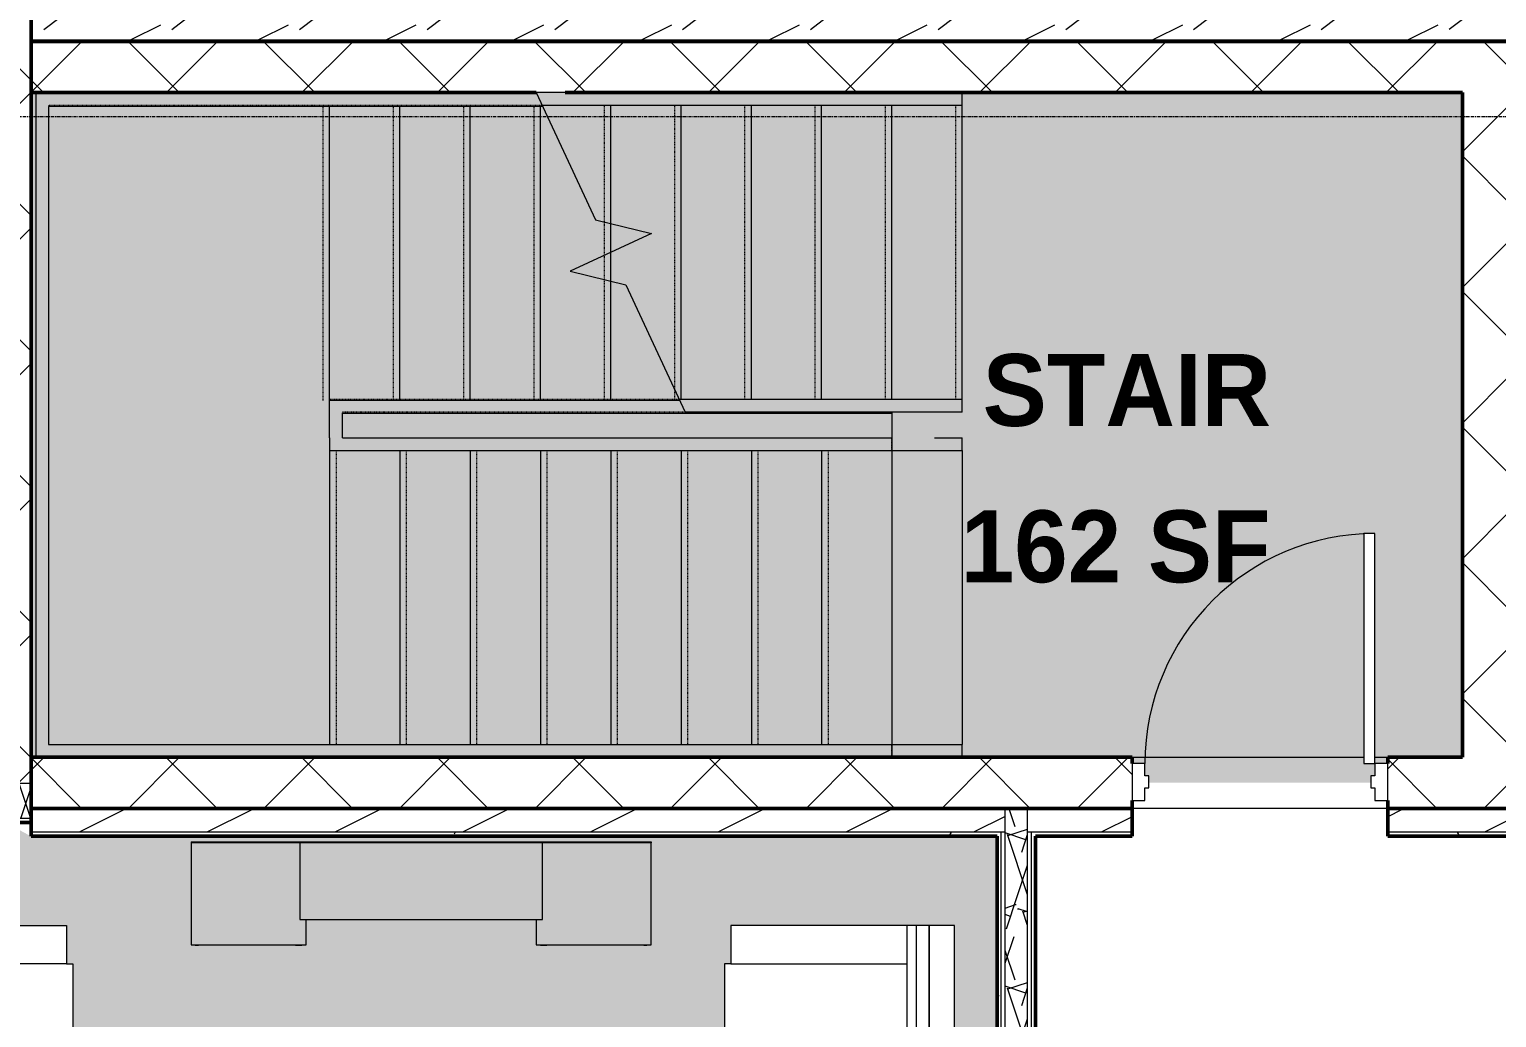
# Model space of a CAD drawing. Header units: inches. Extents: x -4294 to -464, y 9706 to 12475.
# Drawn here: x -3819.6 to -3590, y 11394.2 to 11548.9 of the extents above; entities that cross this region are included whole.
import ezdxf

# ---------------------------------------------------------------- set-up
doc = ezdxf.new("R2010")
doc.units = ezdxf.units.IN
doc.header["$MEASUREMENT"] = 0
doc.linetypes.add('Grid Line 1_2_', pattern=[0.875, 0.5, -0.125, 0.125, -0.125])
doc.linetypes.add('Overhead 1_16_', pattern=[0.101562, 0.0625, -0.039062])
for name, color, linetype, lineweight in [('0-1', 7, 'Continuous', 5), ('0-2', 7, 'Continuous', 9), ('0-5', 130, 'Continuous', 13), ('A-AREA-IDEN', 2, 'Continuous', 9), ('A-AREA-PATT-6', 41, 'Continuous', 9), ('A-DOOR-1', 7, 'Continuous', 9), ('A-DOOR-2', 170, 'Continuous', 20), ('A-DOOR-FRAM-1', 170, 'Continuous', 20), ('A-FLOR-3', 130, 'Continuous', 13), ('A-WALL', 113, 'Continuous', 13), ('A-WALL-11', 113, 'Continuous', 5), ('A-WALL-12', 113, 'Continuous', 50), ('A-WALL-4', 250, 'Continuous', 50), ('A-WALL-5', 130, 'Continuous', 13), ('A-WALL-PATT-3', 53, 'Continuous', 9), ('A-WALL-PATT-4', 251, 'Continuous', 9), ('A-WALL-PATT-5', 111, 'Continuous', 9), ('I-FURN', 30, 'Continuous', 9), ('I-FURN-1', 7, 'Continuous', 9), ('I-FURN-3', 8, 'Continuous', 9), ('I-WALL-2', 2, 'Continuous', 50), ('S-GRID-1', 1, 'Grid Line 1_2_', 9), ('S-STRS-1', 8, 'Continuous', 9), ('S-STRS-2', 55, 'Continuous', 5), ('S-STRS-5', 7, 'Continuous', 9), ('S-STRS-6', 7, 'Overhead 1_16_', 9), ('S-STRS-MBND-3', 7, 'Overhead 1_16_', 9), ('S-STRS-MBND-4', 7, 'Continuous', 9)]:
    doc.layers.add(name, color=color, linetype=linetype, lineweight=lineweight)
doc.layers.add('A-AREA-PATT-2', color=7, linetype='Continuous', lineweight=9, transparency=1)
doc.styles.add('Century Gothic_B', font='GOTHICB.TTF', dxfattribs={"height": 11.25})
pattern_1 = [(161.57, (0.6, 0.6), (-4.80033747, -0.00041462), [0, -34.152, 3.792, 0]), (18.43, (-0.6, 0.6), (-4.80033747, 0.00041462), [0, -34.152, 3.792, 0]), (108.43, (0.6, 0.6), (2.39913218, -12.00105099), [11.382, -26.562]), (71.57, (-0.6, 0.6), (2.39913218, 12.00105099), [11.382, -26.562])]
pattern_2 = [(45, (0, 0), (-10.606602, 10.606602), []), (135, (0, 0), (-10.606602, -10.606602), [])]
pattern_3 = [(216.87, (7.997, 19.992), (59.9755286, 39.9843071), [9.996, -89.964]), (206.565, (19.992, 13.994), (-19.991807, -19.992219), [22.352, -22.352]), (198.435, (19.992, 3.998), (-39.983821, -19.991955), [12.644, -50.576])]
pattern_4 = [(0, (0, 0), (38.4, 9.6), [1.584, -27.216, 1.584, -27.216, -153.6]), (0, (0, 0), (38.4, 9.6), [-57.6, 1.584, -56.016, 1.584, -27.216, -67.2]), (0, (0, 0), (38.4, 9.6), [-144, 1.584, -17.616, 1.584, -46.416]), (120, (14.4, 4.8), (-27.513844, 28.4553755), [1.584, -27.216, 1.584, -27.216, -153.6]), (120, (14.4, 4.8), (-27.513844, 28.4553755), [-57.6, 1.584, -56.016, 1.584, -27.216, -67.2]), (120, (14.4, 4.8), (-27.513844, 28.4553755), [-144, 1.584, -17.616, 1.584, -46.416]), (240, (19.2, 24), (-10.886156, -38.0553755), [1.584, -27.216, 1.584, -27.216, -153.6]), (240, (19.2, 24), (-10.886156, -38.0553755), [-57.6, 1.584, -56.016, 1.584, -27.216, -67.2]), (240, (19.2, 24), (-10.886156, -38.0553755), [-144, 1.584, -17.616, 1.584, -46.416])]

# ---------------------------------------------------------------- blocks, each defined once
blk = doc.blocks.new('Entertainment_Center_14771 - Entertainment_Center_14771-V59-FLOOR PLAN - 2ND FLOOR')
at = {"layer": 'I-FURN-3'}
for points in [[(-19, -6), (-19, 6), (-18, 6), (-18, 10), (-36, 10), (-36, -6)], [(-18.66, 10), (-18.66, 10.03), (-19, 10)], [(19, -6), (36, -6), (36, 10), (18, 10), (18, 6), (19, 6), (19, -0.23)], [(35.31, 10), (35.31, 10.03), (35.31, 10)], [(-12.89, -6), (19, -6), (19, 6), (-19, 6), (-19, -6)], [(-19, -6.13), (-19, -6), (-36, -6), (-36, -6.13), (-35, -6.13)], [(14.68, -6.13), (19, -6.13), (19, -6), (-19, -6), (-19, -6.13), (9, -6.13)], [(36, -6.13), (36, -6), (19, -6), (19, -6.13), (35, -6.13)]]:
    blk.add_hatch(color=256, dxfattribs=at).paths.add_polyline_path(points, flags=0)
at = {"layer": 'I-FURN-1'}
for p, q in [((-18, 10), (-36, 10)), ((-36, 10), (-36, -6)), ((-34.85, 10.03), (-35.34, 10.03)), ((-34.85, 10), (-34.85, 10.03)), ((-18.66, 10.03), (-19.66, 10.03)), ((-19.66, 10.03), (-19.66, 10)), ((-18.66, 10), (-18.66, 10.03)), ((-18, 6), (-18, 10)), ((36, 10), (18, 10)), ((18, 10), (18, 6)), ((18.66, 10.03), (18.66, 10)), ((19.66, 10.03), (18.66, 10.03)), ((19.66, 10), (19.66, 10.03)), ((35.34, 10.03), (34.85, 10.03)), ((34.85, 10.03), (34.85, 10)), ((36, -6), (36, 10)), ((19, 6), (-19, 6)), ((-19, 6), (-19, -6)), ((19, -6), (19, 6)), ((-36, -6), (-19, -6)), ((-36, -6.13), (-36, -6)), ((-36, -6), (-19, -6)), ((-19, -6.13), (-36, -6.13)), ((-19, -6), (19, -6)), ((-19, -6.13), (-19, -6)), ((-19, -6), (19, -6)), ((19, -6.13), (-19, -6.13)), ((19, -6), (36, -6)), ((19, -6), (19, -6.13)), ((19, -6), (36, -6)), ((36, -6.13), (19, -6.13)), ((36, -6.13), (36, -6))]:
    blk.add_line(p, q, dxfattribs=at)
blk = doc.blocks.new('Couch-Both_Arms-Generic - 2-1352635-FLOOR PLAN - 2ND FLOOR')
at = {"layer": 'I-FURN'}
for p, q in [((-24, 13.5), (24, 13.5)), ((24, 13.5), (-24, 13.5)), ((-24, 13.5), (-24, 10)), ((-24, 11.5), (24, 11.5)), ((24, 10), (24, 13.5)), ((-24, 10), (-24, -17.5)), ((-24, 10), (24, 10)), ((-18, -17.5), (-18, 10)), ((18, 10), (18, -17.5)), ((24, -17.5), (24, 10)), ((-24, -17.5), (-18, -17.5)), ((-18, -17.5), (-18, -18.5)), ((18, -18.5), (18, -17.5)), ((18, -17.5), (24, -17.5)), ((-18, -18.5), (18, -18.5))]:
    blk.add_line(p, q, dxfattribs=at)
at = {"layer": 'I-FURN-1'}
for p, q in [((24, 17.5), (-24, 17.5)), ((-24, 17.5), (-24, 13.5)), ((24, 13.5), (24, 17.5))]:
    blk.add_line(p, q, dxfattribs=at)
blk = doc.blocks.new('Couch-Both_Arms-Generic - 2-1523460-FLOOR PLAN - 2ND FLOOR')
at = {"layer": 'I-FURN'}
for p, q in [((-18, 18.5), (18, 18.5)), ((-18, 17.5), (-18, 18.5)), ((18, 18.5), (18, 17.5)), ((-24, 17.5), (-18, 17.5)), ((-24, -10), (-24, 17.5)), ((-18, 17.5), (-18, -10)), ((18, 17.5), (24, 17.5)), ((18, -10), (18, 17.5)), ((24, 17.5), (24, -10)), ((-24, -10), (24, -10)), ((-24, -13.5), (-24, -10)), ((24, -10), (24, -13.5)), ((-24, -11.5), (24, -11.5)), ((-24, -13.5), (24, -13.5)), ((24, -13.5), (-24, -13.5))]:
    blk.add_line(p, q, dxfattribs=at)
at = {"layer": 'I-FURN-1'}
for p, q in [((-24, -17.5), (-24, -13.5)), ((24, -13.5), (24, -17.5)), ((24, -17.5), (-24, -17.5))]:
    blk.add_line(p, q, dxfattribs=at)
blk = doc.blocks.new('CTR - 1st Phase - Unit Layouts_rvt-1-FLOOR PLAN - 2ND FLOOR')
at = {"layer": '0-2'}
for name, p, rotation in [('Entertainment_Center_14771 - Entertainment_Center_14771-V59-FLOOR PLAN - 2ND FLOOR', (-3758.28, 11415.61), 180), ('Couch-Both_Arms-Generic - 2-1523460-FLOOR PLAN - 2ND FLOOR', (-3831.29, 11384.66), 269.9999999999799), ('Couch-Both_Arms-Generic - 2-1352635-FLOOR PLAN - 2ND FLOOR', (-3692.29, 11384.66), 269.999999999964)]:
    blk.add_blockref(name, p, dxfattribs=dict(at, rotation=rotation))
blk = doc.blocks.new('CTR - 1st Phase - Shell_rvt-1-FLOOR PLAN - 2ND FLOOR')
at = {"layer": 'A-WALL-PATT-3'}
h = blk.add_hatch(dxfattribs=at)
h.set_pattern_fill('FP_4', color=256, style=0, pattern_type=2)
h.set_pattern_definition(pattern_1)
h.paths.add_polyline_path([(-3835.63, 11425.39), (-3819.32, 11425.39), (-3819.32, 11430.89), (-3857.97, 11430.89), (-3857.97, 11425.39), (-3849.16, 11425.39)], flags=0)
at = {"layer": 'A-WALL-PATT-4'}
h = blk.add_hatch(dxfattribs=at)
h.set_pattern_fill('FP_44', color=256, style=0, pattern_type=2)
h.set_pattern_definition(pattern_2)
h.paths.add_polyline_path([(-3825.32, 11430.89), (-3819.32, 11430.89), (-3819.32, 11550.74), (-3819.91, 11550.74), (-3819.91, 11551.09), (-3827.32, 11551.09), (-3827.32, 11430.89), (-3826.6, 11430.89)], flags=0)
at = {"layer": 'A-FLOR-3'}
blk.add_line((-3607, 11426.99), (-3647, 11426.99), dxfattribs=at)
at = {"layer": 'A-WALL-4'}
for p, q in [((-3819.32, 11548.59), (-3819.32, 11551.09)), ((-3819.32, 11433.39), (-3819.32, 11548.59)), ((-3819.32, 11430.89), (-3819.32, 11433.39)), ((-3819.32, 11424.76), (-3819.32, 11430.89)), ((-3851.85, 11424.76), (-3819.32, 11424.76))]:
    blk.add_line(p, q, dxfattribs=at)
at = {"layer": 'A-WALL-5'}
for p, q in [((-3819.32, 11430.89), (-3827.32, 11430.89)), ((-3819.32, 11430.89), (-3827.32, 11430.89)), ((-3819.32, 11425.39), (-3852.47, 11425.39))]:
    blk.add_line(p, q, dxfattribs=at)
at = {"layer": 'S-GRID-1'}
blk.add_line((-464.45, 11535.19), (-4232.19, 11535.19), dxfattribs=at)
blk = doc.blocks.new('HOLLOW METAL - STAIR DOOR-2008640-FLOOR PLAN - 2ND FLOOR')
at = {"layer": 'A-DOOR-1'}
blk.add_arc((18, 3.25), 36, 90, 180, dxfattribs=at)
at = {"layer": 'A-DOOR-2'}
for p, q in [((18, 39.25), (16.25, 39.25)), ((16.25, 39.25), (16.25, 3.25)), ((18, 3.25), (18, 39.25)), ((16.25, 3.25), (18, 3.25))]:
    blk.add_line(p, q, dxfattribs=at)
at = {"layer": 'A-DOOR-FRAM-1'}
for p, q in [((-18, 3.25), (-20, 3.25)), ((-20, 3.25), (-20, -2.5)), ((-18, 1.3125), (-18, 3.25)), ((18, 3.25), (18, 1.3125)), ((20, 3.25), (18, 3.25)), ((20, -2.5), (20, 3.25)), ((-17.375, 1.3125), (-18, 1.3125)), ((-17.375, -0.5625), (-17.375, 1.3125)), ((18, 1.3125), (17.375, 1.3125)), ((17.375, 1.3125), (17.375, -0.5625)), ((-18, -2.5), (-18, -0.5625)), ((-18, -0.5625), (-17.375, -0.5625)), ((17.375, -0.5625), (18, -0.5625)), ((18, -0.5625), (18, -2.5)), ((-20, -2.5), (-18, -2.5)), ((18, -2.5), (20, -2.5))]:
    blk.add_line(p, q, dxfattribs=at)
blk = doc.blocks.new('CTR - 1st Phase -Stairs _ Elevators_rvt-1-FLOOR PLAN - 2ND FLOOR')
at = {"layer": 'A-WALL-PATT-4'}
h = blk.add_hatch(dxfattribs=at)
h.set_pattern_fill('FP_44', color=256, style=0, pattern_type=2)
h.set_pattern_definition(pattern_2)
h.paths.add_polyline_path([(-3819.32, 11538.99), (-3595.32, 11538.99), (-3595.32, 11546.99), (-3819.32, 11546.99), (-3819.32, 11542.99)], flags=0)
h = blk.add_hatch(dxfattribs=at)
h.set_pattern_fill('FP_44', color=256, style=0, pattern_type=2)
h.set_pattern_definition(pattern_2)
h.paths.add_polyline_path([(-3587.32, 11426.99), (-3587.32, 11546.99), (-3595.32, 11546.99), (-3595.32, 11426.99)], flags=0)
h = blk.add_hatch(dxfattribs=at)
h.set_pattern_fill('FP_44', color=256, style=0, pattern_type=2)
h.set_pattern_definition(pattern_2)
h.paths.add_polyline_path([(-3819.32, 11426.99), (-3647, 11426.99), (-3647, 11434.99), (-3819.32, 11434.99), (-3819.32, 11429.24)], flags=0)
h.paths.add_polyline_path([(-3595.32, 11426.99), (-3595.32, 11434.99), (-3607, 11434.99), (-3607, 11426.99), (-3605.71, 11426.99)], flags=0)
at = {"layer": 'S-STRS-1'}
blk.add_hatch(color=256, dxfattribs=at).paths.add_polyline_path([(-3684.6, 11536.99), (-3673.6, 11536.99), (-3673.6, 11538.99), (-3740.26, 11538.99), (-3739.32, 11536.99), (-3695.6, 11536.99)], flags=0)
h = blk.add_hatch(color=256, dxfattribs=at)
h.paths.add_polyline_path([(-3728.6, 11434.99), (-3684.6, 11434.99), (-3684.6, 11436.99), (-3781.29, 11436.99), (-3781.29, 11434.99), (-3739.6, 11434.99)], flags=0)
h.paths.add_polyline_path([(-3673.6, 11434.99), (-3673.6, 11436.99), (-3677.93, 11436.99), (-3677.93, 11434.99)], flags=0)
at = {"layer": 'S-STRS-2'}
for points in [[(-3818.6, 11434.99), (-3816.6, 11436.99), (-3816.6, 11536.79), (-3818.6, 11538.79), (-3818.6, 11436.99)], [(-3774.91, 11536.79), (-3774.91, 11538.79), (-3818.6, 11538.79), (-3816.6, 11536.79), (-3780.5, 11536.79)], [(-3739.32, 11536.79), (-3739.23, 11536.79), (-3740.16, 11538.79), (-3774.91, 11538.79), (-3774.91, 11536.79), (-3739.6, 11536.79)], [(-3780.43, 11436.99), (-3772.6, 11436.99), (-3772.6, 11536.79), (-3816.6, 11536.79), (-3816.6, 11436.99), (-3780.5, 11436.99)], [(-3772.6, 11490.79), (-3761.6, 11490.79), (-3761.6, 11536.79), (-3772.6, 11536.79), (-3772.6, 11490.99)], [(-3750.6, 11490.79), (-3750.6, 11536.79), (-3761.6, 11536.79), (-3761.6, 11490.79)], [(-3739.6, 11490.79), (-3739.6, 11536.79), (-3750.6, 11536.79), (-3750.6, 11490.79)], [(-3739.6, 11490.79), (-3728.6, 11490.79), (-3728.6, 11509.47), (-3734.97, 11511.02), (-3728.6, 11513.99), (-3728.6, 11518.51), (-3730.98, 11519.09), (-3739.23, 11536.79), (-3739.6, 11536.79), (-3739.6, 11490.99)], [(-3717.87, 11490.99), (-3717.6, 11490.99), (-3717.6, 11536.99), (-3728.6, 11536.99), (-3728.6, 11518.51), (-3722.23, 11516.96), (-3728.6, 11513.99), (-3728.6, 11509.47), (-3726.22, 11508.89), (-3722.23, 11500.32)], [(-3706.6, 11490.99), (-3706.6, 11536.99), (-3717.6, 11536.99), (-3717.6, 11490.99)], [(-3695.6, 11490.99), (-3695.6, 11536.99), (-3706.6, 11536.99), (-3706.6, 11490.99)], [(-3684.6, 11490.99), (-3684.6, 11536.99), (-3695.6, 11536.99), (-3695.6, 11490.99)], [(-3684.6, 11490.99), (-3673.6, 11490.99), (-3673.6, 11536.99), (-3684.6, 11536.99), (-3684.6, 11533.04)], [(-3770.6, 11484.99), (-3770.6, 11490.79), (-3772.6, 11490.79), (-3772.6, 11484.99)], [(-3717.87, 11488.79), (-3684.6, 11488.79), (-3684.6, 11488.99), (-3716.94, 11488.99), (-3717.78, 11490.79), (-3770.6, 11490.79), (-3770.6, 11488.79), (-3728.6, 11488.79)], [(-3716.94, 11488.99), (-3673.6, 11488.99), (-3673.6, 11490.99), (-3717.87, 11490.99), (-3717.6, 11490.4)], [(-3761.6, 11436.99), (-3761.6, 11482.99), (-3772.6, 11482.99), (-3772.6, 11436.99)], [(-3761.6, 11436.99), (-3750.6, 11436.99), (-3750.6, 11482.99), (-3761.6, 11482.99), (-3761.6, 11450)], [(-3739.6, 11436.99), (-3739.6, 11482.99), (-3750.6, 11482.99), (-3750.6, 11436.99)], [(-3728.6, 11436.99), (-3728.6, 11482.99), (-3739.6, 11482.99), (-3739.6, 11436.99)], [(-3725.37, 11436.99), (-3717.6, 11436.99), (-3717.6, 11482.99), (-3728.6, 11482.99), (-3728.6, 11436.99)], [(-3717.6, 11436.99), (-3706.6, 11436.99), (-3706.6, 11482.99), (-3717.6, 11482.99), (-3717.6, 11450)], [(-3706.6, 11436.99), (-3695.6, 11436.99), (-3695.6, 11482.99), (-3706.6, 11482.99), (-3706.6, 11450)], [(-3695.6, 11436.99), (-3684.6, 11436.99), (-3684.6, 11482.99), (-3695.6, 11482.99), (-3695.6, 11450)], [(-3808.06, 11434.99), (-3781.29, 11434.99), (-3781.29, 11436.99), (-3816.6, 11436.99), (-3818.6, 11434.99), (-3816.6, 11434.99)]]:
    blk.add_hatch(color=256, dxfattribs=at).paths.add_polyline_path(points, flags=0)
h = blk.add_hatch(color=256, dxfattribs=at)
h.paths.add_polyline_path([(-3728.6, 11509.47), (-3728.6, 11513.99), (-3734.97, 11511.02)], flags=0)
h.paths.add_polyline_path([(-3728.6, 11518.51), (-3728.6, 11536.99), (-3739.32, 11536.99), (-3730.98, 11519.09)], flags=0)
h = blk.add_hatch(color=256, dxfattribs=at)
h.paths.add_polyline_path([(-3717.78, 11490.79), (-3726.22, 11508.89), (-3728.6, 11509.47), (-3728.6, 11490.79), (-3717.87, 11490.79)], flags=0)
h.paths.add_polyline_path([(-3728.6, 11513.99), (-3722.23, 11516.96), (-3728.6, 11518.51), (-3728.6, 11516.96)], flags=0)
h = blk.add_hatch(color=256, dxfattribs=at)
h.paths.add_polyline_path([(-3675.17, 11482.99), (-3673.6, 11482.99), (-3673.6, 11484.99), (-3677.93, 11484.99), (-3677.93, 11482.99)], flags=0)
h.paths.add_polyline_path([(-3750.6, 11482.99), (-3684.6, 11482.99), (-3684.6, 11484.99), (-3772.6, 11484.99), (-3772.6, 11482.99), (-3761.6, 11482.99)], flags=0)
at = {"layer": 'A-FLOR-3'}
for p, q in [((-3684.6, 11488.99), (-3684.6, 11434.99)), ((-3647, 11434.99), (-3610.75, 11434.99)), ((-3609, 11434.99), (-3607, 11434.99))]:
    blk.add_line(p, q, dxfattribs=at)
at = {"layer": 'A-WALL-4'}
for p, q in [((-3595.32, 11546.99), (-3819.32, 11546.99)), ((-3819.32, 11546.99), (-3819.32, 11538.99)), ((-3587.32, 11546.99), (-3595.32, 11546.99)), ((-3819.32, 11538.99), (-3740.26, 11538.99)), ((-3735.73, 11538.99), (-3595.32, 11538.99)), ((-3595.32, 11538.99), (-3595.32, 11434.99)), ((-3647, 11434.99), (-3819.32, 11434.99)), ((-3819.32, 11434.99), (-3819.32, 11426.99)), ((-3647, 11433.99), (-3647, 11434.99)), ((-3595.32, 11434.99), (-3607, 11434.99)), ((-3607, 11434.99), (-3607, 11433.99)), ((-3647, 11426.99), (-3647, 11428.24)), ((-3607, 11428.24), (-3607, 11426.99)), ((-3819.32, 11426.99), (-3647, 11426.99)), ((-3607, 11426.99), (-3595.32, 11426.99)), ((-3595.32, 11426.99), (-3587.32, 11426.99))]:
    blk.add_line(p, q, dxfattribs=at)
at = {"layer": 'S-STRS-5'}
for p, q in [((-3818.6, 11538.79), (-3818.6, 11434.99)), ((-3774.91, 11538.79), (-3818.6, 11538.79)), ((-3740.16, 11538.79), (-3774.91, 11538.79)), ((-3735.73, 11538.99), (-3740.26, 11538.99)), ((-3673.6, 11536.99), (-3673.6, 11538.99)), ((-3816.6, 11536.79), (-3816.6, 11436.99)), ((-3774.91, 11536.79), (-3816.6, 11536.79)), ((-3772.6, 11536.79), (-3774.91, 11536.79)), ((-3761.6, 11536.79), (-3772.6, 11536.79)), ((-3772.6, 11490.79), (-3772.6, 11536.79)), ((-3750.6, 11536.79), (-3761.6, 11536.79)), ((-3761.6, 11490.79), (-3761.6, 11536.79)), ((-3739.6, 11536.79), (-3750.6, 11536.79)), ((-3750.6, 11490.79), (-3750.6, 11536.79)), ((-3739.23, 11536.79), (-3739.6, 11536.79)), ((-3739.6, 11490.79), (-3739.6, 11536.79)), ((-3728.6, 11536.99), (-3739.32, 11536.99)), ((-3717.6, 11536.99), (-3728.6, 11536.99)), ((-3728.6, 11518.51), (-3728.6, 11536.99)), ((-3706.6, 11536.99), (-3717.6, 11536.99)), ((-3717.6, 11490.99), (-3717.6, 11536.99)), ((-3695.6, 11536.99), (-3706.6, 11536.99)), ((-3706.6, 11490.99), (-3706.6, 11536.99)), ((-3684.6, 11536.99), (-3695.6, 11536.99)), ((-3695.6, 11490.99), (-3695.6, 11536.99)), ((-3673.6, 11536.99), (-3684.6, 11536.99)), ((-3684.6, 11490.99), (-3684.6, 11536.99)), ((-3673.6, 11490.99), (-3673.6, 11536.99)), ((-3728.6, 11513.99), (-3728.6, 11518.51)), ((-3728.6, 11509.47), (-3728.6, 11513.99)), ((-3728.6, 11490.79), (-3728.6, 11509.47)), ((-3770.6, 11490.79), (-3772.6, 11490.79)), ((-3772.6, 11484.99), (-3772.6, 11490.79)), ((-3761.6, 11490.79), (-3770.6, 11490.79)), ((-3750.6, 11490.79), (-3761.6, 11490.79)), ((-3739.6, 11490.79), (-3750.6, 11490.79)), ((-3728.6, 11490.79), (-3739.6, 11490.79)), ((-3717.78, 11490.79), (-3728.6, 11490.79)), ((-3717.6, 11490.99), (-3717.87, 11490.99)), ((-3706.6, 11490.99), (-3717.6, 11490.99)), ((-3695.6, 11490.99), (-3706.6, 11490.99)), ((-3684.6, 11490.99), (-3695.6, 11490.99)), ((-3673.6, 11490.99), (-3684.6, 11490.99)), ((-3673.6, 11488.99), (-3673.6, 11490.99)), ((-3770.6, 11484.99), (-3770.6, 11488.79)), ((-3684.6, 11488.79), (-3770.6, 11488.79)), ((-3673.6, 11488.99), (-3716.94, 11488.99)), ((-3772.6, 11484.99), (-3772.6, 11482.99)), ((-3770.6, 11484.99), (-3684.6, 11484.99)), ((-3677.93, 11484.99), (-3673.6, 11484.99)), ((-3673.6, 11482.99), (-3673.6, 11484.99)), ((-3772.6, 11482.99), (-3761.6, 11482.99)), ((-3772.6, 11482.99), (-3772.6, 11436.99)), ((-3761.6, 11482.99), (-3750.6, 11482.99)), ((-3761.6, 11482.99), (-3761.6, 11436.99)), ((-3750.6, 11482.99), (-3739.6, 11482.99)), ((-3750.6, 11482.99), (-3750.6, 11436.99)), ((-3739.6, 11482.99), (-3728.6, 11482.99)), ((-3739.6, 11482.99), (-3739.6, 11436.99)), ((-3728.6, 11482.99), (-3717.6, 11482.99)), ((-3728.6, 11482.99), (-3728.6, 11436.99)), ((-3717.6, 11482.99), (-3706.6, 11482.99)), ((-3717.6, 11482.99), (-3717.6, 11436.99)), ((-3706.6, 11482.99), (-3695.6, 11482.99)), ((-3706.6, 11482.99), (-3706.6, 11436.99)), ((-3695.6, 11482.99), (-3684.6, 11482.99)), ((-3695.6, 11482.99), (-3695.6, 11436.99)), ((-3684.6, 11482.99), (-3673.6, 11482.99)), ((-3673.6, 11482.99), (-3673.6, 11436.99)), ((-3816.6, 11436.99), (-3781.29, 11436.99)), ((-3781.29, 11436.99), (-3772.6, 11436.99)), ((-3772.6, 11436.99), (-3761.6, 11436.99)), ((-3761.6, 11436.99), (-3750.6, 11436.99)), ((-3750.6, 11436.99), (-3739.6, 11436.99)), ((-3739.6, 11436.99), (-3728.6, 11436.99)), ((-3728.6, 11436.99), (-3717.6, 11436.99)), ((-3717.6, 11436.99), (-3706.6, 11436.99)), ((-3706.6, 11436.99), (-3695.6, 11436.99)), ((-3695.6, 11436.99), (-3684.6, 11436.99)), ((-3684.6, 11436.99), (-3673.6, 11436.99)), ((-3673.6, 11434.99), (-3673.6, 11436.99))]:
    blk.add_line(p, q, dxfattribs=at)
at = {"layer": 'S-STRS-6'}
for p, q in [((-3773.6, 11490.79), (-3773.6, 11536.79)), ((-3762.6, 11490.79), (-3762.6, 11536.79)), ((-3751.6, 11490.79), (-3751.6, 11536.79)), ((-3740.6, 11490.79), (-3740.6, 11536.79)), ((-3729.6, 11518.75), (-3729.6, 11536.99)), ((-3718.6, 11492.54), (-3718.6, 11536.99)), ((-3707.6, 11490.99), (-3707.6, 11536.99)), ((-3696.6, 11490.99), (-3696.6, 11536.99)), ((-3685.6, 11490.99), (-3685.6, 11536.99)), ((-3674.6, 11490.99), (-3674.6, 11536.99)), ((-3729.6, 11513.52), (-3729.6, 11518.75)), ((-3729.6, 11509.71), (-3729.6, 11513.52)), ((-3729.6, 11490.79), (-3729.6, 11509.71)), ((-3718.6, 11490.79), (-3718.6, 11492.54)), ((-3771.6, 11482.99), (-3771.6, 11436.99)), ((-3760.6, 11482.99), (-3760.6, 11436.99)), ((-3749.6, 11482.99), (-3749.6, 11436.99)), ((-3738.6, 11482.99), (-3738.6, 11436.99)), ((-3727.6, 11482.99), (-3727.6, 11436.99)), ((-3716.6, 11482.99), (-3716.6, 11436.99)), ((-3705.6, 11482.99), (-3705.6, 11436.99)), ((-3694.6, 11482.99), (-3694.6, 11436.99))]:
    blk.add_line(p, q, dxfattribs=at)
at = {"layer": 'S-STRS-MBND-3'}
for p, q in [((-3818.6, 11538.99), (-3818.6, 11434.99)), ((-3775.01, 11538.99), (-3818.6, 11538.99)), ((-3740.26, 11538.99), (-3775.01, 11538.99)), ((-3816.6, 11536.99), (-3816.6, 11436.99)), ((-3775.01, 11536.99), (-3816.6, 11536.99)), ((-3739.32, 11536.99), (-3775.01, 11536.99)), ((-3773.6, 11490.99), (-3773.6, 11536.99)), ((-3772.6, 11490.99), (-3772.6, 11536.99)), ((-3762.6, 11490.99), (-3762.6, 11536.99)), ((-3761.6, 11490.99), (-3761.6, 11536.99)), ((-3751.6, 11490.99), (-3751.6, 11536.99)), ((-3750.6, 11490.99), (-3750.6, 11536.99)), ((-3740.6, 11490.99), (-3740.6, 11536.99)), ((-3739.6, 11490.99), (-3739.6, 11536.99)), ((-3729.6, 11513.52), (-3729.6, 11518.75)), ((-3728.6, 11513.99), (-3728.6, 11518.51)), ((-3729.6, 11490.99), (-3729.6, 11509.71)), ((-3728.6, 11490.99), (-3728.6, 11509.47)), ((-3718.6, 11490.99), (-3718.6, 11492.54)), ((-3770.6, 11490.99), (-3772.6, 11490.99)), ((-3772.6, 11484.99), (-3772.6, 11490.99)), ((-3770.6, 11490.99), (-3772.6, 11490.99)), ((-3717.87, 11490.99), (-3770.6, 11490.99)), ((-3770.6, 11484.99), (-3770.6, 11488.99)), ((-3716.94, 11488.99), (-3770.6, 11488.99)), ((-3772.6, 11484.99), (-3772.6, 11482.99)), ((-3770.6, 11484.99), (-3684.6, 11484.99)), ((-3684.6, 11482.99), (-3684.6, 11484.99)), ((-3772.6, 11482.99), (-3684.6, 11482.99)), ((-3772.6, 11482.99), (-3772.6, 11436.99)), ((-3771.6, 11482.99), (-3771.6, 11436.99)), ((-3761.6, 11482.99), (-3761.6, 11436.99)), ((-3760.6, 11482.99), (-3760.6, 11436.99)), ((-3750.6, 11482.99), (-3750.6, 11436.99)), ((-3749.6, 11482.99), (-3749.6, 11436.99)), ((-3739.6, 11482.99), (-3739.6, 11436.99)), ((-3738.6, 11482.99), (-3738.6, 11436.99)), ((-3728.6, 11482.99), (-3728.6, 11436.99)), ((-3727.6, 11482.99), (-3727.6, 11436.99)), ((-3717.6, 11482.99), (-3717.6, 11436.99)), ((-3716.6, 11482.99), (-3716.6, 11436.99)), ((-3706.6, 11482.99), (-3706.6, 11436.99)), ((-3705.6, 11482.99), (-3705.6, 11436.99)), ((-3695.6, 11482.99), (-3695.6, 11436.99)), ((-3694.6, 11482.99), (-3694.6, 11436.99)), ((-3684.6, 11482.99), (-3684.6, 11436.99)), ((-3816.6, 11436.99), (-3781.19, 11436.99)), ((-3781.19, 11436.99), (-3684.6, 11436.99)), ((-3684.6, 11434.99), (-3684.6, 11436.99)), ((-3818.6, 11434.99), (-3781.19, 11434.99)), ((-3781.19, 11434.99), (-3684.6, 11434.99))]:
    blk.add_line(p, q, dxfattribs=at)
at = {"layer": 'S-STRS-MBND-4'}
for p, q in [((-3740.26, 11538.99), (-3730.98, 11519.09)), ((-3730.98, 11519.09), (-3722.23, 11516.96)), ((-3722.23, 11516.96), (-3734.97, 11511.02)), ((-3734.97, 11511.02), (-3726.22, 11508.89)), ((-3726.22, 11508.89), (-3716.94, 11488.99))]:
    blk.add_line(p, q, dxfattribs=at)
at = {"layer": '0-5'}
blk.add_blockref('HOLLOW METAL - STAIR DOOR-2008640-FLOOR PLAN - 2ND FLOOR', (-3627, 11430.74), dxfattribs=at)

msp = doc.modelspace()

# ---------------------------------------------------------------- hatches: boundary and pattern name
at = {"layer": 'A-AREA-PATT-2'}
h = msp.add_hatch(color=256, dxfattribs=at)
h.paths.add_polyline_path([(-3609.6237, 11430.9894), (-3609.6237, 11432.0519), (-3608.9987, 11432.0519), (-3608.9987, 11433.9894), (-3610.7487, 11433.9894), (-3610.7487, 11434.9894), (-3646.9987, 11434.9894), (-3646.9987, 11433.9894), (-3644.9987, 11433.9894), (-3644.9987, 11432.0519), (-3644.3737, 11432.0519), (-3644.3737, 11430.9894), (-3609.8374, 11430.9894)], flags=0)
h.paths.add_polyline_path([(-3608.9987, 11433.9894), (-3606.9987, 11433.9894), (-3606.9987, 11434.9894), (-3608.9987, 11434.9894)], flags=0)
h.paths.add_polyline_path([(-3819.3237, 11434.9894), (-3818.5987, 11434.9894), (-3818.5987, 11538.7894), (-3740.1632, 11538.7894), (-3740.2564, 11538.9894), (-3819.3237, 11538.9894), (-3819.3237, 11436.9894)], flags=0)
h.paths.add_polyline_path([(-3761.5987, 11484.9894), (-3684.5987, 11484.9894), (-3684.5987, 11488.7894), (-3770.5987, 11488.7894), (-3770.5987, 11484.9894)], flags=0)
h = msp.add_hatch(color=256, dxfattribs=at)
h.paths.add_polyline_path([(-3645.0103, 11434.9894), (-3610.7487, 11434.9894), (-3610.7487, 11469.9894), (-3608.9987, 11469.9894), (-3608.9987, 11434.9894), (-3595.3237, 11434.9894), (-3595.3237, 11538.9894), (-3673.5987, 11538.9894), (-3673.5987, 11488.9894), (-3684.5987, 11488.9894), (-3684.5987, 11434.9894), (-3677.9319, 11434.9894), (-3677.9319, 11436.9894), (-3673.5987, 11436.9894), (-3673.5987, 11434.9894), (-3646.9987, 11434.9894)], flags=0)
h.paths.add_polyline_path([(-3675.1702, 11482.9894), (-3677.9319, 11482.9894), (-3677.9319, 11484.9894), (-3673.5987, 11484.9894), (-3673.5987, 11482.9894)], flags=0)
at = {"layer": 'A-AREA-PATT-6'}
h = msp.add_hatch(color=256, dxfattribs=at)
h.paths.add_polyline_path([(-3650.7237, 11364.1894), (-3648.9737, 11364.1894), (-3648.9737, 11328.1894), (-3650.7237, 11328.1894), (-3650.7237, 11363.8144)], flags=0)
h.paths.add_polyline_path([(-3509.3487, 11129.1894), (-3483.9737, 11129.1894), (-3483.9737, 11151.7003), (-3515.2237, 11151.7003), (-3515.2237, 11151.3253), (-3519.9737, 11151.3253), (-3519.9737, 11156.4503), (-3483.9737, 11156.4503), (-3483.9737, 11192.4503), (-3609.7237, 11192.4503), (-3609.7237, 11197.2003), (-3521.1237, 11197.2003), (-3521.1237, 11199.2317), (-3516.3737, 11199.2317), (-3516.3737, 11197.2003), (-3483.9737, 11197.2003), (-3483.9737, 11229.8567), (-3516.3737, 11229.8567), (-3516.3737, 11229.2317), (-3521.1237, 11229.2317), (-3521.1237, 11234.6067), (-3507.9737, 11234.6067), (-3507.9737, 11327.5394), (-3515.9737, 11327.5394), (-3515.9737, 11363.1894), (-3555.9737, 11363.1894), (-3555.9737, 11354.7862), (-3553.6895, 11354.7862), (-3553.4927, 11354.5893), (-3553.4927, 11353.6932), (-3553.2427, 11353.6932), (-3553.2427, 11349.9286), (-3552.9927, 11349.9286), (-3552.9927, 11348.0272), (-3553.2427, 11348.0272), (-3553.2427, 11338.6361), (-3552.9927, 11338.6361), (-3552.9927, 11338.0456), (-3553.2427, 11338.0456), (-3553.2427, 11337.455), (-3552.9927, 11337.455), (-3552.9927, 11336.8645), (-3553.2427, 11336.8645), (-3553.2427, 11336.2739), (-3552.9927, 11336.2739), (-3552.9927, 11335.6834), (-3553.2427, 11335.6834), (-3553.2427, 11335.0928), (-3552.9927, 11335.0928), (-3552.9927, 11334.5023), (-3553.2427, 11334.5023), (-3553.2427, 11331.8791), (-3553.4927, 11331.858), (-3553.5147, 11330.9298), (-3553.5503, 11330.8438), (-3553.6895, 11330.7862), (-3555.9737, 11330.7862), (-3555.9737, 11254.815), (-3591.9737, 11254.815), (-3591.9737, 11268.358), (-3602.4216, 11268.358), (-3602.4216, 11284.858), (-3591.9737, 11284.858), (-3591.9737, 11296.358), (-3602.4216, 11296.358), (-3602.4216, 11312.858), (-3591.9737, 11312.858), (-3591.9737, 11324.358), (-3602.4216, 11324.358), (-3602.4216, 11340.858), (-3591.9737, 11340.858), (-3591.9737, 11363.1894), (-3612.7237, 11363.1894), (-3612.7237, 11364.1894), (-3614.7237, 11364.1894), (-3614.7237, 11366.1269), (-3615.3487, 11366.1269), (-3615.3487, 11366.1894), (-3650.0987, 11366.1894), (-3650.0987, 11366.1269), (-3650.7237, 11366.1269), (-3650.7237, 11364.1894), (-3652.7237, 11364.1894), (-3652.7237, 11363.1894), (-3668.1237, 11363.1894), (-3668.1237, 11422.6144), (-3819.3237, 11422.6144), (-3823.3237, 11424.7644), (-3851.8487, 11424.7644), (-3851.8487, 11249.9394), (-3723.9646, 11249.9394), (-3723.9646, 11245.1894), (-3821.5737, 11245.1894), (-3821.5737, 11237.5647), (-3826.3237, 11237.5647), (-3826.3237, 11245.1894), (-3851.8487, 11245.1894), (-3851.8487, 11236.3147), (-3828.2237, 11236.3147), (-3828.2237, 11235.3019), (-3827.7237, 11235.2645), (-3827.7237, 11234.5775), (-3828.2237, 11234.5775), (-3828.2237, 11218.3062), (-3827.7237, 11218.2812), (-3827.7237, 11217.8232), (-3828.2237, 11217.8232), (-3828.2237, 11208.3147), (-3851.8487, 11208.3147), (-3851.8487, 11206.2671), (-3826.3237, 11206.2671), (-3826.3237, 11207.5647), (-3821.5737, 11207.5647), (-3821.5737, 11201.5171), (-3851.8487, 11201.5171), (-3851.8487, 11129.1894), (-3795.9646, 11129.1894), (-3795.9646, 11209.1894), (-3717.9646, 11209.1894), (-3717.9646, 11129.1894), (-3653.2146, 11129.1894), (-3653.2146, 11130.9394), (-3648.4646, 11130.9394), (-3648.4646, 11129.1894), (-3612.3737, 11129.1894), (-3612.3737, 11153.1894), (-3553.9737, 11153.1894), (-3553.9737, 11129.1894), (-3545.95, 11129.1894), (-3545.95, 11136.9156), (-3545.823, 11137.88), (-3545.4507, 11138.7787), (-3544.8586, 11139.5505), (-3544.0868, 11140.1426), (-3543.1882, 11140.5149), (-3542.1474, 11140.6418), (-3540.8354, 11140.6418), (-3541.1831, 11143.6656), (-3542.3749, 11144.6656), (-3542.9416, 11145.6656), (-3543.2994, 11147.1751), (-3543.3866, 11147.6694), (-3543.4737, 11148.6656), (-3543.2994, 11150.658), (-3542.7615, 11152.6656), (-3542.0335, 11154.6656), (-3541.1009, 11156.6656), (-3539.7135, 11158.6656), (-3538.7135, 11159.6656), (-3537.8475, 11160.1656), (-3536.4737, 11160.6656), (-3535.4737, 11160.6656), (-3534.1, 11160.1656), (-3533.234, 11159.6656), (-3532.234, 11158.6656), (-3530.8465, 11156.6656), (-3529.6991, 11154.0753), (-3529.186, 11152.6656), (-3528.648, 11150.658), (-3528.4737, 11148.6656), (-3528.648, 11147.1751), (-3528.7379, 11146.6656), (-3529.0058, 11145.6656), (-3529.5726, 11144.6656), (-3530.7644, 11143.6656), (-3531.1121, 11140.6418), (-3529.7237, 11140.6418), (-3528.7593, 11140.5149), (-3527.8606, 11140.1426), (-3527.0889, 11139.5505), (-3526.4239, 11138.6029), (-3526.1245, 11137.88), (-3525.9975, 11136.9156), (-3525.9975, 11129.1894), (-3519.9737, 11129.1894), (-3519.9737, 11131.3253), (-3515.2237, 11131.3253), (-3515.2237, 11129.1894)], flags=0)
h.paths.add_polyline_path([(-3716.0328, 11129.6894), (-3716.0328, 11147.6894), (-3698.0328, 11147.6894), (-3698.0328, 11129.6894), (-3709.9242, 11129.6894)], flags=0)
h.paths.add_polyline_path([(-3817.9646, 11129.6894), (-3817.9646, 11147.6894), (-3799.9646, 11147.6894), (-3799.9646, 11129.6894)], flags=0)
h.paths.add_polyline_path([(-3648.4646, 11164.9394), (-3649.3396, 11164.9394), (-3649.3396, 11200.9394), (-3652.3396, 11200.9394), (-3652.3396, 11164.9394), (-3653.2146, 11164.9394), (-3653.2146, 11171.1894), (-3681.9646, 11171.1894), (-3681.9646, 11191.858), (-3682.7146, 11191.858), (-3682.7146, 11194.358), (-3681.9646, 11194.358), (-3681.9646, 11216.608), (-3680.5896, 11216.608), (-3680.5896, 11236.608), (-3681.9646, 11236.608), (-3681.9646, 11236.858), (-3682.7146, 11236.858), (-3682.7146, 11239.358), (-3681.9646, 11239.358), (-3681.9646, 11245.1894), (-3687.9646, 11245.1894), (-3687.9646, 11249.9394), (-3648.4646, 11249.9394), (-3648.4646, 11197.2003), (-3645.7237, 11197.2003), (-3645.7237, 11192.4503), (-3648.4646, 11192.4503), (-3648.4646, 11170.4273)], flags=0)
h.paths.add_polyline_path([(-3677.2146, 11175.9394), (-3653.2146, 11175.9394), (-3653.2146, 11245.1894), (-3677.2146, 11245.1894), (-3677.2146, 11239.358), (-3676.4646, 11239.358), (-3676.4646, 11236.858), (-3677.2146, 11236.858), (-3677.2146, 11236.608), (-3679.2146, 11236.608), (-3679.2146, 11214.608), (-3680.5896, 11214.608), (-3680.5896, 11194.608), (-3677.2146, 11194.608), (-3677.2146, 11194.358), (-3676.4646, 11194.358), (-3676.4646, 11191.858), (-3677.2146, 11191.858)], flags=0)
h.paths.add_polyline_path([(-3504.8531, 11200.3253), (-3511.7487, 11200.3253), (-3511.7487, 11225.3253), (-3485.7487, 11225.3253), (-3485.7487, 11200.3253), (-3492.2487, 11200.3253)], flags=0)
h.paths.add_polyline_path([(-3764.6022, 11321.3394), (-3803.787, 11321.3394), (-3803.787, 11356.3394), (-3797.787, 11356.3394), (-3797.787, 11357.3394), (-3725.787, 11357.3394), (-3725.787, 11356.3394), (-3719.787, 11356.3394), (-3719.787, 11321.3394), (-3742.2682, 11321.3394)], flags=0)
h.paths.add_polyline_path([(-3484.4514, 11327.5394), (-3483.9737, 11327.5394), (-3483.9737, 11363.1894), (-3485.9737, 11363.1624), (-3485.9737, 11327.5394)], flags=0)
h.paths.add_polyline_path([(-3682.287, 11360.6644), (-3709.787, 11360.6644), (-3709.787, 11366.6644), (-3710.787, 11366.6644), (-3710.787, 11402.6644), (-3709.787, 11402.6644), (-3709.787, 11408.6644), (-3674.787, 11408.6644), (-3674.787, 11360.6644), (-3678.787, 11360.6644)], flags=0)
h.paths.add_polyline_path([(-3848.787, 11360.6644), (-3848.787, 11408.6644), (-3813.787, 11408.6644), (-3813.787, 11402.6644), (-3812.787, 11402.6644), (-3812.787, 11366.6644), (-3813.787, 11366.6644), (-3813.787, 11360.6644), (-3844.787, 11360.6644)], flags=0)
h.paths.add_polyline_path([(-3738.6193, 11405.5826), (-3740.2767, 11405.6144), (-3740.2767, 11409.6144), (-3776.2767, 11409.6144), (-3776.2767, 11405.6144), (-3794.2767, 11405.6144), (-3794.2767, 11421.7394), (-3722.2767, 11421.7394), (-3722.2767, 11405.6144), (-3738.6193, 11405.6144)], flags=0)
at = {"layer": 'A-WALL-11'}
msp.add_hatch(color=256, dxfattribs=at).paths.add_polyline_path([(-3819.3237, 11546.9894), (-3499.0737, 11546.9894), (-3499.0979, 11547.2394), (-3819.3237, 11547.2394)], flags=0)
h = msp.add_hatch(color=256, dxfattribs=at)
h.paths.add_polyline_path([(-3819.3237, 11426.7394), (-3646.9987, 11426.7394), (-3646.9987, 11426.9894), (-3819.3237, 11426.9894)], flags=0)
h.paths.add_polyline_path([(-3504.8531, 11426.7394), (-3499.3237, 11426.7394), (-3499.3237, 11426.9894), (-3606.9987, 11426.9894), (-3606.9987, 11426.7394), (-3507.3237, 11426.7394)], flags=0)
at = {"layer": 'A-WALL-PATT-5'}
h = msp.add_hatch(dxfattribs=at)
h.set_pattern_fill('FP_2', color=256, style=0, pattern_type=2)
h.set_pattern_definition(pattern_3)
h.paths.add_polyline_path([(-3819.3237, 11547.2394), (-3495.5737, 11547.2394), (-3495.5737, 11550.7394), (-3819.3237, 11550.7394)], flags=0)
h = msp.add_hatch(dxfattribs=at)
h.set_pattern_fill('FP_2', color=256, style=0, pattern_type=2)
h.set_pattern_definition(pattern_3)
h.paths.add_polyline_path([(-3819.3237, 11423.2394), (-3666.8737, 11423.2394), (-3666.8737, 11426.7394), (-3819.3237, 11426.7394)], flags=0)
h.paths.add_polyline_path([(-3663.3737, 11423.2394), (-3646.9987, 11423.2394), (-3646.9987, 11426.7394), (-3663.3737, 11426.7337)], flags=0)
h.paths.add_polyline_path([(-3504.8531, 11423.2394), (-3499.0737, 11423.2394), (-3499.0737, 11426.7394), (-3606.9987, 11426.7394), (-3606.9987, 11423.2394), (-3507.3237, 11423.2394)], flags=0)
h = msp.add_hatch(dxfattribs=at)
h.set_pattern_fill('FP_4', color=256, style=0, pattern_type=2)
h.set_pattern_definition(pattern_1)
h.paths.add_polyline_path([(-3663.3737, 11367.9394), (-3663.3737, 11426.7394), (-3666.8737, 11426.7394), (-3666.8737, 11367.9394)], flags=0)
h = msp.add_hatch(dxfattribs=at)
h.set_pattern_fill('FP_1', color=256, style=0, pattern_type=2)
h.set_pattern_definition(pattern_4)
h.paths.add_polyline_path([(-3662.7487, 11422.6144), (-3646.9987, 11422.6144), (-3646.9987, 11423.2394), (-3662.7487, 11423.2394)], flags=0)
h.paths.add_polyline_path([(-3795.7767, 11422.6144), (-3667.4987, 11422.6144), (-3667.4987, 11423.2394), (-3819.3237, 11423.2394), (-3819.3237, 11422.6144), (-3808.0621, 11422.6144)], flags=0)
h.paths.add_polyline_path([(-3559.982, 11422.6144), (-3495.5737, 11422.6144), (-3495.5737, 11423.2394), (-3606.9987, 11423.2394), (-3606.9987, 11422.6144), (-3587.3237, 11422.6144)], flags=0)
h = msp.add_hatch(dxfattribs=at)
h.set_pattern_fill('FP_1', color=256, style=0, pattern_type=2)
h.set_pattern_definition(pattern_4)
h.paths.add_polyline_path([(-3667.4987, 11363.8144), (-3667.4987, 11422.6144), (-3668.1237, 11422.6144), (-3668.1237, 11363.8144), (-3667.6103, 11363.8144)], flags=0)
h = msp.add_hatch(dxfattribs=at)
h.set_pattern_fill('FP_1', color=256, style=0, pattern_type=2)
h.set_pattern_definition(pattern_4)
h.paths.add_polyline_path([(-3667.4987, 11364.4394), (-3666.8737, 11364.4394), (-3666.9147, 11423.2394), (-3667.4987, 11423.2394), (-3667.4987, 11364.467)], flags=0)

# ---------------------------------------------------------------- linework, layer by layer
at = {"layer": 'A-WALL'}
for p, q in [((-3819.3237, 11547.2394), (-3499.0737, 11547.2394)), ((-3646.9987, 11426.7394), (-3819.3237, 11426.7394)), ((-3666.8737, 11364.4394), (-3666.8737, 11426.7394)), ((-3663.3737, 11367.9394), (-3663.3737, 11426.7394)), ((-3499.0737, 11426.7394), (-3606.9987, 11426.7394)), ((-3666.8737, 11423.2394), (-3819.3237, 11423.2394)), ((-3667.4987, 11363.8144), (-3667.4987, 11423.2394)), ((-3646.9987, 11423.2394), (-3663.3737, 11423.2394)), ((-3662.7487, 11369.1894), (-3662.7487, 11423.2394)), ((-3495.5737, 11423.2394), (-3606.9987, 11423.2394))]:
    msp.add_line(p, q, dxfattribs=at)
at = {"layer": 'A-WALL-12'}
for p, q in [((-3819.3237, 11551.3644), (-3819.3237, 11546.9894)), ((-3819.3237, 11546.9894), (-3499.3237, 11546.9894)), ((-3646.9987, 11426.9894), (-3819.3237, 11426.9894)), ((-3819.3237, 11426.9894), (-3819.3237, 11422.6144)), ((-3646.9987, 11422.6144), (-3646.9987, 11426.9894)), ((-3499.3237, 11426.9894), (-3606.9987, 11426.9894)), ((-3606.9987, 11426.9894), (-3606.9987, 11422.6144)), ((-3819.3237, 11422.6144), (-3668.1237, 11422.6144)), ((-3662.1237, 11422.6144), (-3646.9987, 11422.6144)), ((-3606.9987, 11422.6144), (-3494.9487, 11422.6144))]:
    msp.add_line(p, q, dxfattribs=at)
at = {"layer": 'I-WALL-2'}
for p, q in [((-3668.1237, 11422.6144), (-3668.1237, 11363.1894)), ((-3662.1237, 11369.1894), (-3662.1237, 11422.6144))]:
    msp.add_line(p, q, dxfattribs=at)

# ---------------------------------------------------------------- block references
at = {"layer": '0-1'}
for name in ['CTR - 1st Phase - Shell_rvt-1-FLOOR PLAN - 2ND FLOOR', 'CTR - 1st Phase -Stairs _ Elevators_rvt-1-FLOOR PLAN - 2ND FLOOR', 'CTR - 1st Phase - Unit Layouts_rvt-1-FLOOR PLAN - 2ND FLOOR']:
    msp.add_blockref(name, (0, 0), dxfattribs=at)

# ---------------------------------------------------------------- texts
at = {"layer": 'A-AREA-IDEN', "char_height": 11.25, "attachment_point": 1, "style": 'Century Gothic_B'}
for s, insert, width in [('STAIR', (-3670.3994, 11498.0719), 49.2375), ('162 SF', (-3673.8246, 11473.6143), 57.57)]:
    msp.add_mtext(s, dxfattribs=dict(at, insert=insert, width=width))

doc.saveas('drawing.dxf')
